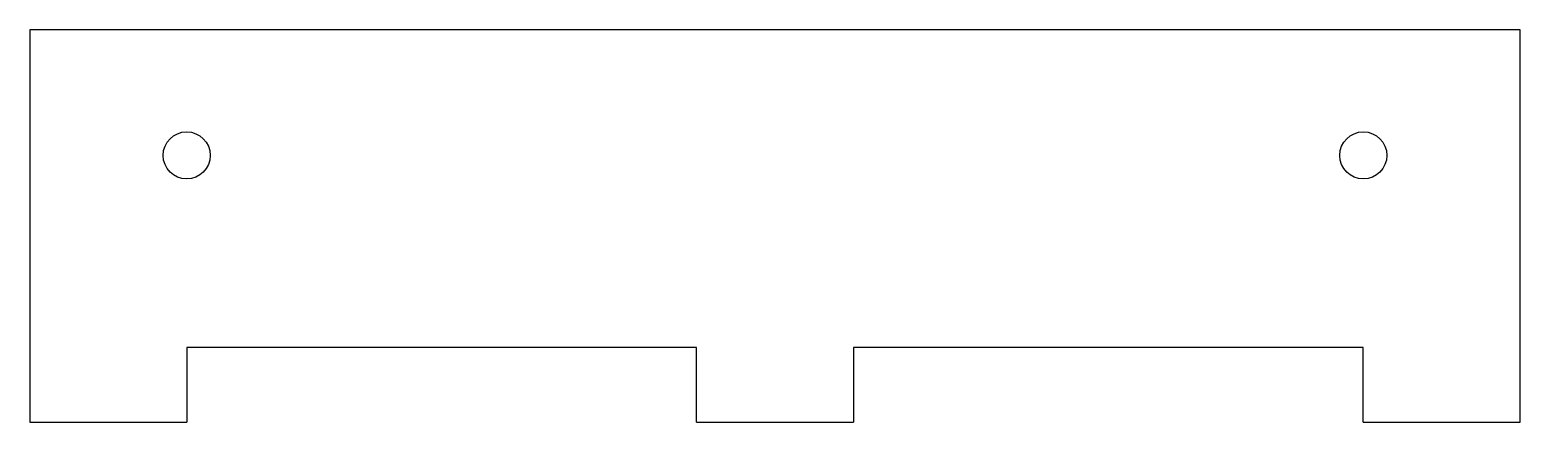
# Model space of a CAD drawing. Header units: millimetres. Extents: x 0 to 95, y 0 to 25.
import ezdxf

# ---------------------------------------------------------------- set-up
doc = ezdxf.new("R2010")
doc.units = ezdxf.units.MM

msp = doc.modelspace()

# ---------------------------------------------------------------- linework, layer by layer
at = {"color": 7, "linetype": 'Continuous', "lineweight": 25}
for p, q in [((95, 25), (0, 25)), ((0, 25), (0, 0)), ((95, 0), (95, 25)), ((10, 4.75), (10, 0)), ((42.5, 4.75), (10, 4.75)), ((42.5, 0), (42.5, 4.75)), ((52.5, 4.75), (52.5, 0)), ((85, 4.75), (52.5, 4.75)), ((85, 0), (85, 4.75)), ((0, 0), (10, 0)), ((42.5, 0), (52.5, 0)), ((85, 0), (95, 0))]:
    msp.add_line(p, q, dxfattribs=at)
for centre in [(10, 17), (85, 17)]:
    msp.add_circle(centre, 1.5, dxfattribs=at)

doc.saveas('drawing.dxf')
